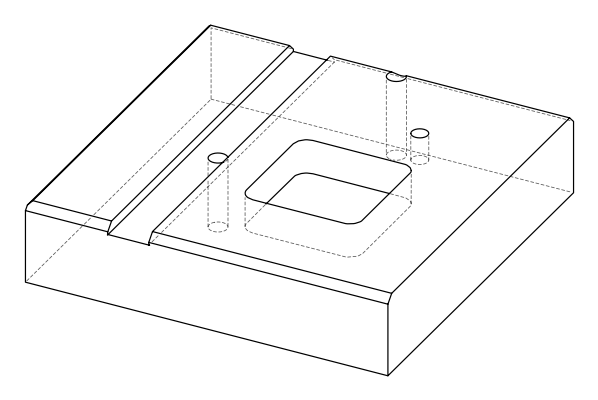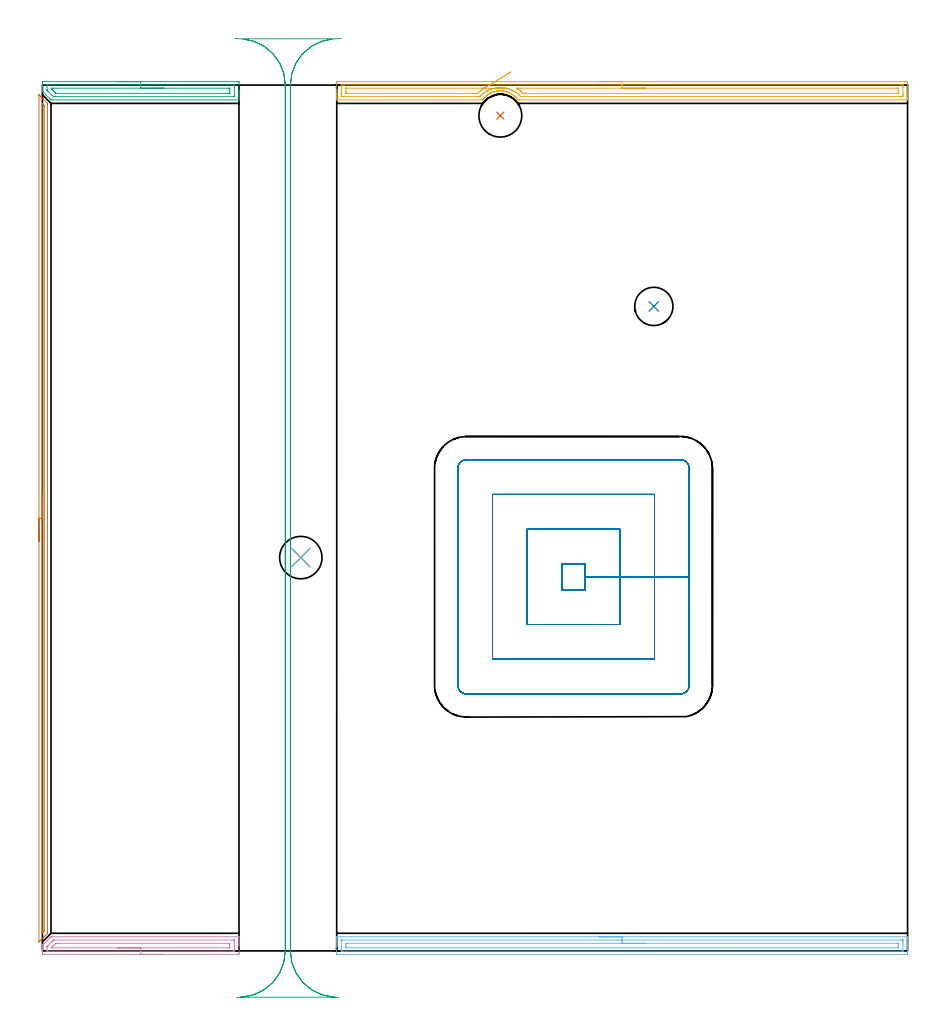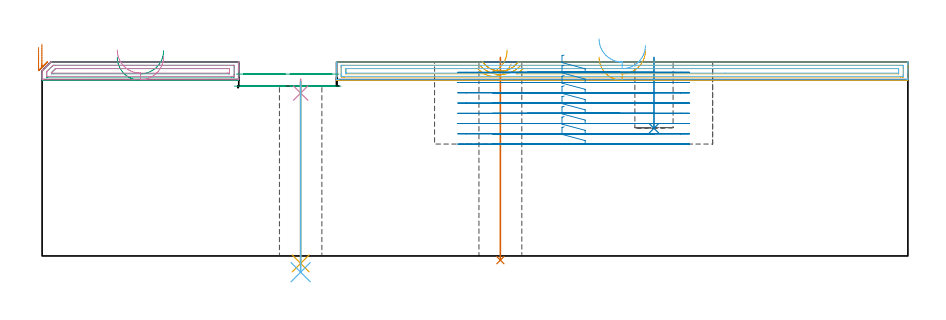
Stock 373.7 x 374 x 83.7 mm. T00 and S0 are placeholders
(PLAN: 12 operations, 7 tool changes, 43.5 min)
(1 INDEXABLE_INSERT_DRILL_THROUGH_HOLE_FROM_SOLID | STEP1HOLE_1 | NXT0302_008 | 0.35 min | 22465 mm3)
(2 INDEXABLE_INSERT_DRILL_BLIND_HOLE_FROM_SOLID | STEP1POCKET | NXT0302_004 | 0.12 min | 6064 mm3)
(3 AREA_MILL | FG_CHAMFER_SURFACE | UGT0205_001 | 2.23 min | 2802 mm3)
(4 AREA_MILL_1 | FG_CHAMFER_SURFACE_1 | UGT0205_001 | 2.22 min | 2589 mm3)
(5 AREA_MILL_2 | FG_CHAMFER_SURFACE_2 | UGT0205_001 | 6.21 min | 7781 mm3)
(6 AREA_MILL_3 | FG_CHAMFER_SURFACE_3 | UGT0205_001 | 6.13 min | 7260 mm3)
(7 AREA_MILL_4 | FG_CHAMFER_SURFACE_4 | UGT0205_001 | 5.95 min | 2470 mm3)
(8 MILL_RECTANGULAR_POCKET | POCKET_RECTANGULAR_STRAIGHT | UGT0201_094 | Follow Part, ap 5, ae 75% | 15.83 min | 509107 mm3)
(9 MILL_RECTANGULAR_SLOT | SLOT_RECTANGULAR | UGT0201_019 | Follow Part, ap 10, ae 75% | 3.73 min | 163591 mm3)
(10 SPOT_DRILL | STEP1HOLE | NXT0321_9005460120000 | 0.05 min | 205 mm3)
(11 DRILL_THROUGH_HOLE_INTO_CENTER | STEP1HOLE | NXT0301_065 | 0.32 min | 4934 mm3)
(12 DRILL_TO_ENLARGE_THROUGH_HOLE | STEP1HOLE | UGT0301_252 | 0.33 min | 14138 mm3)
(TOOL NXT0302_008 | Index. Insert Drill 18.5mm [880-D1850L25-05] | D18.5 PA176 FL93 Z2)
(TOOL NXT0302_004 | Index. Insert Drill 16.5mm [880-D1650L20-05] | D16.5 PA176 FL83 Z2)
(TOOL UGT0205_001 | Chamfer Mill 20 x 3 x 45 deg. | D20 FL50 Z2)
(TOOL UGT0201_094 | End mill 20 mm | D20 FL38 Z4)
(TOOL UGT0201_019 | End mill 40 mm | D40 FL63 Z6)
(TOOL NXT0321_9005460120000 | NC Spot Drill, 142deg, 12mm, Carbide, Uncoated | D12 PA142 FL30 Z2)
(TOOL NXT0301_065 | Carbide Drill 9.4mm [860.1-0940-075A1-MM 2214] | D9.4 PA140 FL98 Z2)
(TOOL UGT0301_252 | Twist Drill 18.3 mm | D18.3 PA118 FL135 Z2)
(OP 1 INDEXABLE_INSERT_DRILL_THROUGH_HOLE_FROM_SOLID)
G17 G21 G94 G90
T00 M6
G54
G17 G0 G90 X197.8 Y360.8 S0 M3
G43 Z93.7 H1
G94 G81 G98 Z-1.823 F250. R85.7
G80
M5
M2
(OP 2 INDEXABLE_INSERT_DRILL_BLIND_HOLE_FROM_SOLID)
G17 G21 G94 G90
T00 M6
G54
G17 G0 G90 X264.1 Y278.4 S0 M3
G43 Z93.7 H1
G94 G81 G98 Z55.1 F250. R85.7
G80
M5
M2
(OP 3 AREA_MILL)
G17 G21 G94 G90
T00 M6
G54
G17 G0 G90 X32.45 Y375.5 S1061 M3
G43 Z93.7 H0
Z85.8
G94 G1 X32.488 Z84.928 F250.
X32.602 Z84.064
X32.791 Z83.212
X33.053 Z82.38
X33.387 Z81.574
X33.79 Z80.8
X34.258 Z80.064
X34.79 Z79.372
X35.379 Z78.729
X36.022 Z78.14
X36.714 Z77.608
X37.45 Z77.14
X38.224 Z76.737
X39.03 Z76.403
X39.862 Z76.141
X40.714 Z75.952
X41.578 Z75.838
X42.45 Z75.8
X83.882
X84.318 Y375.499 Z75.801
X84.748 Y375.495 Z75.803
X84.89 Y375.491 Z75.805
X84.9 Y375.07 Z76.227
Y371.55 Z79.744
Y370.941 Z80.357
Y370.67 Z80.627
Y370.061 Z81.236
Y369.79 Z81.506
Y369.249 Z82.05
Y368.91 Z82.389
Y368.03 Z83.269
X84.899 Y367.863 Z83.435
X84.89 Y367.606 Z83.692
X84.763 Y367.6 Z83.7
X4.145
X3.705 Y367.599 Z83.684
X3.542 Y367.756 Z83.541
X3.378 Y367.921 Z83.376
X3.27 Y368.03 Z83.27
X0.285 Y371.014 Z80.284
X0.189 Y371.11 Z80.186
X0.01 Y371.293 Z80.006
X0. Y371.322 Z79.978
Y372.769 Z78.53
Y373.31 Z77.986
Y373.58 Z77.716
Y374.19 Z77.107
Y374.46 Z76.837
X0.005 Y375.07 Z76.224
X0.01 Y375.49 Z75.804
X0.153 Y375.494 Z75.802
X0.582 Y375.5 Z75.8
X42.45
Y374.086 Z77.214
X81.751
X82.536 Y374.085 Z77.215
X82.643 Y374.084 Z77.216
X82.878 Y374.079 Z77.221
X82.89 Y374.003 Z77.297
X82.897 Y373.834 Z77.466
X82.899 Y373.31 Z77.99
X82.9 Y372.95 Z78.35
X82.899 Y369.432 Z81.868
X82.892 Y369.071 Z82.229
X82.89 Y369.027 Z82.273
X82.876 Y369.021 Z82.279
X82.83 Y369.018 Z82.282
X82.732 Y369.016 Z82.284
X82.536 Y369.014 Z82.286
X82.431
X5.822
X5.036 Y369.016 Z82.284
X4.928 Y369.017 Z82.283
X4.738 Y369.023 Z82.277
X4.339 Y369.414 Z81.886
X4.146 Y369.605 Z81.695
X2.364 Y371.386 Z79.914
X2.202 Y371.55 Z79.75
X2.046 Y371.714 Z79.586
X2.01 Y371.755 Z79.545
X2.006 Y371.775 Z79.525
X2.003 Y371.82 Z79.48
X2. Y371.909 Z79.391
X2.001 Y373.668 Z77.632
X2.008 Y374.029 Z77.271
X2.01 Y374.073 Z77.227
X2.024 Y374.079 Z77.221
X2.07 Y374.082 Z77.218
X2.168 Y374.084 Z77.216
X2.364 Y374.086 Z77.214
X2.469
X42.45
Y372.672 Z78.628
X80.51 Y372.671 Z78.629
X80.754 Y372.669 Z78.631
X80.835 Y372.667 Z78.633
X80.89 Y372.663 Z78.637
X80.894 Y372.574 Z78.726
X80.898 Y372.43 Z78.87
X80.9 Y372.286 Z79.014
Y371.55 Z79.75
Y370.67 Z80.63
X80.899 Y370.527 Z80.773
X80.895 Y370.479 Z80.821
X80.89 Y370.444 Z80.856
X80.873 Y370.435 Z80.865
X80.754 Y370.433 Z80.867
X80.108 Y370.429 Z80.871
X6.171
X5.927 Y370.43 Z80.87
X5.846 Y370.432 Z80.868
X5.785 Y370.435 Z80.865
X5.735 Y370.477 Z80.823
X5.534 Y370.67 Z80.63
X5.036 Y371.163 Z80.137
X4.649 Y371.55 Z79.75
X4.146 Y372.055 Z79.245
X4.056 Y372.151 Z79.149
X4.013 Y372.198 Z79.102
X4.008 Y372.286 Z79.014
X4.002 Y372.43 Z78.87
X4.001 Y372.573 Z78.727
X4.005 Y372.621 Z78.679
X4.01 Y372.656 Z78.644
X4.027 Y372.665 Z78.635
X4.146 Y372.667 Z78.633
X4.792 Y372.671 Z78.629
X42.45 Y372.672 Z78.628
X43.322 Z78.666
X44.186 Z78.78
X45.038 Z78.969
X45.87 Z79.231
X46.676 Z79.565
X47.45 Z79.968
X48.186 Z80.437
X48.878 Z80.968
X49.521 Z81.557
X50.11 Z82.201
X50.642 Z82.893
X51.11 Z83.628
X51.513 Z84.402
X51.847 Z85.208
X52.109 Z86.04
X52.298 Z86.892
X52.412 Z87.757
X52.45 Z88.628
G0 Z93.7
M5
M2
(OP 4 AREA_MILL_1)
G17 G21 G94 G90
T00 M6
G54
G17 G0 G90 X52.45 Y-1.5 S1061 M3
G43 Z93.7 H0
Z86.1
G94 G1 X52.412 Z85.228 F250.
X52.298 Z84.364
X52.109 Z83.512
X51.847 Z82.68
X51.513 Z81.874
X51.11 Z81.1
X50.642 Z80.364
X50.11 Z79.672
X49.521 Z79.029
X48.878 Z78.44
X48.186 Z77.909
X47.45 Z77.44
X46.676 Z77.037
X45.87 Z76.703
X45.038 Z76.441
X44.186 Z76.252
X43.322 Z76.138
X42.45 Z76.1
X0.582
X0.265 Y-1.497
X0.01 Y-1.492 Z76.103
X0. Y-1.186 Z76.408
Y-0.583 Z77.014
Y-0.315 Z77.282
Y0.289 Z77.885
Y0.557 Z78.152
Y1.093 Z78.692
Y1.428 Z79.028
Y2.3 Z79.9
Y2.312 Z79.911
X0.01 Y2.407 Z80.006
X0.099 Y2.5 Z80.099
X0.189 Y2.591 Z80.187
X0.285 Y2.686 Z80.285
X0.384 Y2.784 Z80.383
X0.479 Y2.881 Z80.477
X1.293 Y3.693 Z81.293
X1.641 Y4.043 Z81.639
X2.112 Y4.512 Z82.112
X2.513 Y4.915 Z82.511
X3.255 Y5.656 Z83.253
X3.385 Y5.786 Z83.383
X3.637 Y6.037 Z83.636
X3.699 Y6.093 Z83.692
X4.146 Y6.1 Z83.7
X84.763
X84.89 Y6.097 Z83.688
X84.898 Y6.005 Z83.597
X84.9 Y5.907 Z83.506
Y5.25 Z82.85
Y4.579 Z82.178
Y4.043 Z81.639
Y3.775 Z81.372
Y3.172 Z80.768
Y2.904 Z80.501
Y2.303 Z79.897
Y-0.885 Z76.712
X84.897 Y-1.186 Z76.41
X84.89 Y-1.493 Z76.104
X84.636 Y-1.498 Z76.101
X84.318 Y-1.5 Z76.1
X42.45
Y-0.086 Z77.514
X2.364 Y-0.085 Z77.515
X2.128 Y-0.084 Z77.516
X2.034 Y-0.081 Z77.519
X2.015 Y-0.079 Z77.521
X2.01 Y-0.071 Z77.529
X2.006 Y-0.054 Z77.546
X2.001 Y0.04 Z77.64
Y1.428 Z79.028
X2.004 Y1.781 Z79.381
X2.01 Y1.912 Z79.512
X2.026 Y1.965 Z79.565
X2.068 Y2.009 Z79.609
X2.35 Y2.3 Z79.9
X4.146 Y4.096 Z81.696
X4.563 Y4.506 Z82.106
X4.724 Y4.663 Z82.263
X4.753 Y4.679 Z82.279
X4.791 Y4.681 Z82.281
X4.872 Y4.684 Z82.284
X5.036 Y4.685 Z82.285
X5.271 Y4.686 Z82.286
X82.536 Y4.685 Z82.285
X82.772 Y4.684 Z82.284
X82.866 Y4.681 Z82.281
X82.885 Y4.679 Z82.279
X82.89 Y4.671 Z82.271
X82.894 Y4.654 Z82.254
X82.899 Y4.56 Z82.16
X82.9 Y0.201 Z77.801
X82.898 Y0.082 Z77.682
X82.894 Y-0.013 Z77.587
X82.89 Y-0.071 Z77.529
X82.862 Y-0.079 Z77.521
X82.536 Y-0.083 Z77.517
X82.301 Y-0.085 Z77.515
X76.541 Y-0.086 Z77.514
X42.45
Y1.328 Z78.928
X4.247 Y1.329 Z78.929
X4.146 Y1.33 Z78.93
X4.044 Y1.333 Z78.933
X4.02 Y1.335 Z78.935
X4.01 Y1.345 Z78.945
X4.006 Y1.381 Z78.981
Y1.428 Z79.028
X4.01 Y1.497 Z79.097
X4.04 Y1.532 Z79.132
X4.146 Y1.644 Z79.244
X5.036 Y2.537 Z80.137
X5.358 Y2.857 Z80.457
X5.678 Y3.172 Z80.772
X5.762 Y3.251 Z80.851
X5.795 Y3.265 Z80.865
X5.829 Y3.268 Z80.868
X5.927 Y3.27 Z80.87
X6.716 Y3.271 Z80.871
X80.653
X80.754 Y3.27 Z80.87
X80.856 Y3.267 Z80.867
X80.88 Y3.265 Z80.865
X80.89 Y3.255 Z80.855
X80.895 Y3.219 Z80.819
X80.898 Y3.172 Z80.772
X80.9 Y3.029 Z80.629
Y2.3 Z79.9
Y2.158 Z79.758
X80.892 Y1.428 Z79.028
X80.89 Y1.358 Z78.958
X80.882 Y1.335 Z78.935
X80.852 Y1.333 Z78.933
X80.754 Y1.331 Z78.931
X79.966 Y1.329 Z78.929
X79.864 Y1.328 Z78.928
X42.45
X41.578 Z78.967
X40.714 Z79.08
X39.862 Z79.269
X39.03 Z79.532
X38.224 Z79.865
X37.45 Z80.268
X36.714 Z80.737
X36.022 Z81.268
X35.379 Z81.857
X34.79 Z82.501
X34.258 Z83.193
X33.79 Z83.928
X33.387 Z84.702
X33.053 Z85.508
X32.791 Z86.34
X32.602 Z87.192
X32.488 Z88.057
X32.45 Z88.928
G0 Z93.7
M5
M2
(OP 5 AREA_MILL_2)
G17 G21 G94 G90
T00 M6
G54
G17 G0 G90 X240.4 Y375.5 S1061 M3
G43 Z93.7 H0
Z85.8
G94 G1 X240.438 Z84.928 F250.
X240.552 Z84.064
X240.741 Z83.212
X241.003 Z82.38
X241.337 Z81.574
X241.74 Z80.8
X242.208 Z80.064
X242.74 Z79.372
X243.329 Z78.729
X243.972 Z78.14
X244.664 Z77.608
X245.4 Z77.14
X246.174 Z76.737
X246.98 Z76.403
X247.812 Z76.141
X248.664 Z75.952
X249.528 Z75.838
X250.4 Z75.8
X372.66
X373.096 Y375.499 Z75.801
X373.528 Y375.495 Z75.803
X373.69 Y375.492 Z75.806
X373.7 Y375.07 Z76.227
Y370.67 Z80.624
Y370.101 Z81.196
Y369.79 Z81.506
Y369.221 Z82.075
Y368.91 Z82.385
Y367.903 Z83.396
X373.69 Y367.606 Z83.693
X373.542 Y367.6 Z83.7
X206.229
X205.381 Y367.607 Z83.693
X205.337 Y367.66 Z83.64
X205.107 Y367.959 Z83.336
X205.049 Y368.03 Z83.264
X204.891 Y368.227 Z83.072
X204.83 Y368.301 Z82.998
X204.765 Y368.375 Z82.925
X204.479 Y368.694 Z82.606
X204.235 Y368.938 Z82.361
X203.981 Y369.176 Z82.124
X203.777 Y369.349 Z81.951
X203.587 Y369.509 Z81.79
X203.22 Y369.785 Z81.512
X202.844 Y370.049 Z81.249
X202.695 Y370.144 Z81.153
X202.253 Y370.398 Z80.9
X201.804 Y370.632 Z80.666
X201.475 Y370.783 Z80.515
X201.322 Y370.847 Z80.45
X201.142 Y370.923 Z80.374
X200.912 Y371.004 Z80.292
X200.468 Y371.146 Z80.148
X200.02 Y371.271 Z80.026
X199.983 Y371.279 Z80.018
X199.575 Y371.37 Z79.928
X199.396 Y371.401 Z79.897
X199.129 Y371.446 Z79.849
X199.091 Y371.45 Z79.844
X198.683 Y371.5 Z79.795
X198.611 Y371.505 Z79.789
X198.425 Y371.517 Z79.774
X198.315 Y371.526 Z79.767
X198.219 Y371.532 Z79.76
X197.791 Y371.549 Z79.75
X197.724 Y371.546 Z79.751
X197.442 Y371.537 Z79.763
X197.345 Y371.533 Z79.766
X197.108 Y371.512 Z79.78
X196.899 Y371.498 Z79.797
X196.852 Y371.492 Z79.803
X196.454 Y371.442 Z79.852
X196.414 Y371.435 Z79.859
X196.007 Y371.367 Z79.932
X195.614 Y371.279 Z80.02
X195.562 Y371.268 Z80.032
X195.522 Y371.257 Z80.043
X195.115 Y371.143 Z80.156
X195.075 Y371.13 Z80.168
X194.67 Y371. Z80.299
X194.46 Y370.924 Z80.375
X194.034 Y370.732 Z80.563
X193.894 Y370.67 Z80.626
X193.779 Y370.619 Z80.677
X193.737 Y370.597 Z80.699
X193.329 Y370.389 Z80.91
X192.887 Y370.134 Z81.166
X192.756 Y370.05 Z81.25
X192.371 Y369.78 Z81.52
X192.298 Y369.724 Z81.576
X191.995 Y369.495 Z81.803
X191.623 Y369.175 Z82.123
X191.104 Y368.673 Z82.626
X191.06 Y368.623 Z82.674
X190.923 Y368.47 Z82.825
X190.769 Y368.3 Z82.997
X190.486 Y367.952 Z83.347
X190.357 Y367.783 Z83.516
X190.244 Y367.632 Z83.664
X190.222 Y367.603 Z83.692
X190.216 Y367.6 Z83.695
X190.213 Y367.598 Z83.697
X190.168 Y367.6 Z83.7
X127.258
X127.11 Y367.606 Z83.693
X127.1 Y367.904 Z83.395
Y368.288 Z83.011
Y368.91 Z82.385
Y370.101 Z81.196
Y370.67 Z80.624
Y374.785 Z76.512
X127.104 Y375.07 Z76.227
X127.11 Y375.492 Z75.806
X127.272 Y375.495 Z75.803
X127.704 Y375.5 Z75.8
X250.4
Y374.086 Z77.214
X370.525
X371.311 Y374.085 Z77.215
X371.419 Y374.084 Z77.216
X371.665 Y374.079 Z77.221
X371.69 Y373.999 Z77.301
X371.696 Y373.81 Z77.49
X371.699 Y373.31 Z77.99
X371.7 Y372.927 Z78.373
Y370.287 Z81.013
X371.699 Y369.79 Z81.51
X371.697 Y369.41 Z81.89
X371.69 Y369.031 Z82.269
X371.311 Y369.018 Z82.282
X371.204 Y369.016 Z82.284
X370.419 Y369.014 Z82.286
X370.314
X207.015 Y369.015 Z82.285
X206.623 Y369.02 Z82.28
X206.579 Y369.021 Z82.279
X206.507 Y369.086 Z82.214
X206.229 Y369.376 Z81.924
X205.819 Y369.79 Z81.51
X205.337 Y370.223 Z81.077
X205.092 Y370.431 Z80.869
X204.777 Y370.67 Z80.63
X204.445 Y370.912 Z80.388
X204.242 Y371.051 Z80.249
X203.738 Y371.367 Z79.933
X203.552 Y371.472 Z79.828
X203.408 Y371.55 Z79.75
X202.914 Y371.801 Z79.499
X202.66 Y371.918 Z79.382
X202.007 Y372.194 Z79.106
X201.768 Y372.277 Z79.023
X201.304 Y372.43 Z78.87
X200.875 Y372.551 Z78.749
X200.709 Y372.594 Z78.706
X199.983 Y372.749 Z78.551
X199.59 Y372.818 Z78.482
X199.091 Y372.881 Z78.419
X198.589 Y372.924 Z78.376
X198.198 Y372.945 Z78.355
X197.667 Y372.954 Z78.346
X197.306 Y372.941 Z78.359
X196.82 Y372.91 Z78.39
X196.414 Y372.869 Z78.431
X196.02 Y372.819 Z78.481
X195.521 Y372.732 Z78.568
X195.269 Y372.678 Z78.622
X194.629 Y372.524 Z78.776
X194.553 Y372.505 Z78.795
X194.291 Y372.43 Z78.87
X193.872 Y372.297 Z79.003
X193.835 Y372.284 Z79.016
X193.791 Y372.269 Z79.031
X193.737 Y372.249 Z79.051
X193.443 Y372.134 Z79.166
X193.235 Y372.044 Z79.256
X192.844 Y371.87 Z79.43
X192.624 Y371.767 Z79.533
X192.192 Y371.55 Z79.75
X192.036 Y371.467 Z79.833
X192.003 Y371.449 Z79.851
X191.952 Y371.42 Z79.88
X191.628 Y371.231 Z80.069
X191.06 Y370.848 Z80.452
X190.955 Y370.773 Z80.527
X190.817 Y370.67 Z80.63
X190.456 Y370.388 Z80.912
X190.167 Y370.143 Z81.157
X189.981 Y369.974 Z81.326
X189.787 Y369.79 Z81.51
X189.532 Y369.537 Z81.763
X189.275 Y369.272 Z82.028
X189.097 Y369.085 Z82.215
X189.049 Y369.036 Z82.264
X189.018 Y369.021 Z82.279
X188.972 Y369.019 Z82.281
X188.776 Y369.016 Z82.284
X188.383 Y369.014 Z82.286
X188.277
X130.275
X129.489 Y369.015 Z82.285
X129.381 Y369.016 Z82.284
X129.135 Y369.021 Z82.279
X129.11 Y369.101 Z82.199
X129.104 Y369.29 Z82.01
X129.101 Y369.79 Z81.51
X129.1 Y370.173 Z81.127
Y372.813 Z78.487
X129.101 Y373.31 Z77.99
X129.103 Y373.69 Z77.61
X129.11 Y374.069 Z77.231
X129.489 Y374.079 Z77.221
X130.275 Y374.085 Z77.215
X130.381 Y374.086 Z77.214
X250.4
Y372.672 Z78.628
X369.527 Y372.671 Z78.629
X369.608 Y372.67 Z78.63
X369.673 Y372.667 Z78.633
X369.686 Y372.665 Z78.635
X369.69 Y372.648 Z78.652
X369.695 Y372.601 Z78.699
X369.699 Y372.43 Z78.87
Y370.67 Z80.63
X369.698 Y370.502 Z80.798
X369.691 Y370.444 Z80.856
X369.687 Y370.435 Z80.865
X369.679 Y370.432 Z80.868
X369.649 Y370.43 Z80.87
X369.527 Y370.429 Z80.871
X208.906
X208.258 Y370.43 Z80.87
X208.014 Y370.432 Z80.868
X207.77 Y370.436 Z80.864
X207.632 Y370.447 Z80.853
X207.389 Y370.67 Z80.63
X207.122 Y370.911 Z80.389
X206.775 Y371.211 Z80.089
X206.356 Y371.55 Z79.75
X206.229 Y371.648 Z79.652
X205.849 Y371.925 Z79.375
X205.337 Y372.257 Z79.043
X205.23 Y372.324 Z78.976
X205.055 Y372.43 Z78.87
X204.668 Y372.661 Z78.639
X204.686 Y372.665 Z78.635
X204.847 Y372.668 Z78.632
X205.093 Y372.671 Z78.629
X250.4 Y372.672 Z78.628
X251.272 Z78.666
X252.136 Z78.78
X252.988 Z78.969
X253.82 Z79.231
X254.626 Z79.565
X255.4 Z79.968
X256.136 Z80.437
X256.828 Z80.968
X257.471 Z81.557
X258.06 Z82.201
X258.592 Z82.893
X259.06 Z83.628
X259.463 Z84.402
X259.797 Z85.208
X260.059 Z86.04
X260.248 Z86.892
X260.362 Z87.757
X260.4 Z88.628
G0 Z93.7
X202.421 Y379.744
Z82.847
G1 X202.048 Y379.514 Z82.093
X201.62 Y379.251 Z81.38
X201.14 Y378.956 Z80.713
X200.614 Y378.631 Z80.098
X200.043 Y378.28 Z79.539
X199.433 Y377.905 Z79.041
X198.789 Y377.508 Z78.607
X198.115 Y377.092 Z78.241
X197.416 Y376.662 Z77.945
X196.698 Y376.22 Z77.722
X195.966 Y375.769 Z77.573
X195.226 Y375.313 Z77.499
X194.483 Y374.856 Z77.502
X193.743 Y374.4 Z77.581
X193.012 Y373.95 Z77.735
X192.295 Y373.509 Z77.963
X191.598 Y373.079 Z78.264
X190.926 Y372.665 Z78.635
X190.311 Y372.288 Z79.012
X190.167 Y372.197 Z79.103
X189.779 Y371.933 Z79.367
X189.275 Y371.578 Z79.722
X189.259 Y371.566 Z79.734
X189.239 Y371.55 Z79.75
X188.772 Y371.166 Z80.134
X188.383 Y370.829 Z80.471
X187.964 Y370.441 Z80.859
X187.73 Y370.434 Z80.866
X187.49 Y370.431 Z80.869
X186.843 Y370.429 Z80.871
X186.598
X131.273
X131.192 Y370.43 Z80.87
X131.127 Y370.433 Z80.867
X131.114 Y370.435 Z80.865
X131.11 Y370.452 Z80.848
X131.105 Y370.5 Z80.801
X131.102 Y370.67 Z80.63
X131.1 Y371.379 Z79.921
Y371.721 Z79.579
X131.101 Y372.43 Z78.87
X131.102 Y372.599 Z78.701
X131.109 Y372.656 Z78.644
X131.113 Y372.665 Z78.635
X131.121 Y372.668 Z78.632
X131.151 Y372.67 Z78.63
X131.273 Y372.671 Z78.629
X190.412
X190.657 Y372.67 Z78.63
X190.821 Y372.668 Z78.632
X190.926 Y372.665 Z78.635
X191.796 Y372.644 Z78.694
X192.657 Y372.624 Z78.828
X193.504 Y372.604 Z79.037
X194.329 Y372.584 Z79.319
X195.127 Y372.565 Z79.672
X195.891 Y372.547 Z80.093
X196.615 Y372.53 Z80.579
X197.294 Y372.513 Z81.127
X197.923 Y372.498 Z81.731
X198.497 Y372.485 Z82.388
X199.011 Y372.472 Z83.093
X199.462 Y372.462 Z83.84
X199.846 Y372.453 Z84.623
X200.161 Y372.445 Z85.437
X200.403 Y372.439 Z86.275
X200.571 Y372.435 Z87.131
X200.665 Y372.433 Z87.998
X200.682 Z88.87
G0 Z93.7
M5
M2
(OP 6 AREA_MILL_3)
G17 G21 G94 G90
T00 M6
G54
G17 G0 G90 X240.4 Y6.1 S1061 M3
G43 Z93.7 H0
G94 G1 X240.438 Z92.828 F250.
X240.552 Z91.963
X240.741 Z91.112
X241.003 Z90.28
X241.337 Z89.474
X241.74 Z88.7
X242.208 Z87.964
X242.74 Z87.272
X243.329 Z86.629
X243.972 Z86.039
X244.664 Z85.508
X245.4 Z85.04
X246.174 Z84.637
X246.98 Z84.303
X247.812 Z84.041
X248.663 Z83.852
X249.528 Z83.738
X250.4 Z83.7
X373.542
X373.69 Y6.097 Z83.688
X373.698 Y5.991 Z83.583
X373.7 Y5.878 Z83.478
Y5.531 Z83.13
Y4.915 Z82.509
Y2.864 Z80.461
Y2.303 Z79.897
Y1.71 Z79.306
Y-0.905 Z76.692
X373.697 Y-1.186 Z76.41
X373.69 Y-1.493 Z76.104
X373.415 Y-1.498 Z76.101
X373.096 Y-1.5 Z76.1
X127.704
X127.385 Y-1.498 Z76.101
X127.11 Y-1.493 Z76.104
X127.1 Y-1.186 Z76.41
Y2.3 Z79.895
Y3.735 Z81.332
Y4.915 Z82.509
Y5.531 Z83.13
Y5.878 Z83.478
X127.102 Y5.991 Z83.583
X127.11 Y6.097 Z83.688
X127.258 Y6.1 Z83.7
X250.4
Y4.686 Z82.286
X370.654
X371.311 Y4.684 Z82.284
X371.55 Y4.682 Z82.282
X371.654 Y4.679 Z82.279
X371.691 Y4.671 Z82.271
X371.693 Y4.65 Z82.25
X371.698 Y4.537 Z82.137
X371.7 Y4.043 Z81.643
Y3.664 Z81.264
Y0.557 Z78.157
Y0.178 Z77.778
X371.697 Y0.051 Z77.651
X371.693 Y-0.05 Z77.55
X371.69 Y-0.077 Z77.523
X371.679 Y-0.079 Z77.521
X371.64 Y-0.082 Z77.518
X371.311 Y-0.085 Z77.515
X130.146 Y-0.086 Z77.514
X129.489 Y-0.084 Z77.516
X129.25 Y-0.082 Z77.518
X129.146 Y-0.079 Z77.521
X129.109 Y-0.071 Z77.529
X129.107 Y-0.05 Z77.55
X129.102 Y0.063 Z77.663
X129.1 Y0.557 Z78.157
Y0.936 Z78.536
Y4.043 Z81.643
Y4.422 Z82.022
X129.103 Y4.549 Z82.149
X129.107 Y4.65 Z82.25
X129.11 Y4.677 Z82.277
X129.121 Y4.679 Z82.279
X129.16 Y4.682 Z82.282
X129.489 Y4.685 Z82.285
X250.4 Y4.686 Z82.286
Y3.272 Z80.872
X369.425 Y3.271 Z80.871
X369.527 Y3.27 Z80.87
X369.629 Y3.267 Z80.867
X369.688 Y3.264 Z80.864
X369.693 Y3.228 Z80.828
X369.697 Y3.172 Z80.772
X369.7 Y3.003 Z80.603
Y2.3 Z79.9
Y2.131 Z79.731
X369.693 Y1.428 Z79.028
X369.69 Y1.346 Z78.946
X369.684 Y1.335 Z78.935
X369.662 Y1.332 Z78.932
X369.628 Y1.329 Z78.929
X294.84 Y1.328 Z78.928
X131.375 Y1.329 Z78.929
X131.273 Y1.33 Z78.93
X131.171 Y1.332 Z78.932
X131.112 Y1.335 Z78.935
X131.107 Y1.373 Z78.973
X131.103 Y1.428 Z79.028
X131.1 Y1.597 Z79.197
Y2.3 Z79.9
Y2.469 Z80.069
X131.108 Y3.172 Z80.772
X131.11 Y3.251 Z80.851
X131.177 Y3.265 Z80.865
X131.273 Y3.267 Z80.867
X132.063 Y3.271 Z80.871
X132.166
X250.4 Y3.272 Z80.872
X251.272 Z80.91
X252.136 Z81.023
X252.988 Z81.212
X253.82 Z81.475
X254.626 Z81.808
X255.4 Z82.211
X256.136 Z82.68
X256.828 Z83.211
X257.471 Z83.8
X258.06 Z84.444
X258.591 Z85.136
X259.06 Z85.872
X259.463 Z86.645
X259.797 Z87.451
X260.059 Z88.283
X260.248 Z89.135
X260.362 Z90.
X260.4 Z90.872
G0 Z93.7
M5
M2
(OP 7 AREA_MILL_4)
G17 G21 G94 G90
T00 M6
G54
G17 G0 G90 X-1.5 Y176.85 S1061 M3
G43 Z93.7 H0
Z90.
G94 G1 Y176.888 Z89.128 F250.
Y177.002 Z88.263
Y177.191 Z87.412
Y177.453 Z86.58
Y177.787 Z85.774
Y178.19 Z85.
Y178.659 Z84.264
Y179.19 Z83.572
Y179.779 Z82.929
Y180.422 Z82.34
Y181.114 Z81.808
Y181.85 Z81.34
Y182.624 Z80.937
Y183.43 Z80.603
Y184.262 Z80.341
Y185.114 Z80.152
Y185.979 Z80.038
Y186.85 Z80.
Y369.526
X-1.496 Y369.772 Z80.004
X-1.493 Y369.782 Z80.005
X-1.472 Y369.772 Z80.028
X-0.98 Y369.282 Z80.516
X-0.876 Y369.176 Z80.623
X-0.788 Y369.089 Z80.711
X-0.684 Y368.986 Z80.812
X-0.578 Y368.878 Z80.921
X-0.495 Y368.796 Z81.004
X-0.389 Y368.691 Z81.107
X1.68 Y366.622 Z83.176
X1.806 Y366.495 Z83.304
X2.123 Y366.178 Z83.621
X2.135 Y366.165 Z83.633
X2.209 Y366.087 Z83.687
X2.2 Y365.605 Z83.7
Y8.099
X2.201 Y7.605 Z83.681
X2.135 Y7.534 Z83.632
X1.278 Y6.678 Z82.778
X0.913 Y6.311 Z82.409
X0.362 Y5.762 Z81.862
X0.019 Y5.418 Z81.516
X-0.555 Y4.845 Z80.945
X-1.322 Y4.077 Z80.176
X-1.423 Y3.98 Z80.075
X-1.492 Y3.916 Z80.006
X-1.499 Y4.039 Z80.001
X-1.5 Y4.077 Z80.
Y186.85
X-0.086 Z81.414
Y365.594
X-0.081 Y365.815 Z81.419
X-0.079 Y365.906 Z81.421
X-0.03 Y365.868 Z81.47
X0.038 Y365.804 Z81.538
X0.247 Y365.601 Z81.747
X0.52 Y365.324 Z82.02
X0.692 Y365.147 Z82.192
X0.779 Y365.04 Z82.279
X0.786 Y364.708 Z82.286
Y8.993
X0.781 Y8.768 Z82.281
X0.779 Y8.662 Z82.279
X0.71 Y8.572 Z82.21
X0.519 Y8.375 Z82.019
X0.249 Y8.099 Z81.749
X-0.025 Y7.825 Z81.475
X-0.059 Y7.793 Z81.441
X-0.074 Y7.782 Z81.426
X-0.078 Z81.422
X-0.08 Y7.786 Z81.42
X-0.083 Y7.887 Z81.417
X-0.086 Y8.091 Z81.414
Y186.85
Y187.722 Z81.452
Y188.587 Z81.566
Y189.438 Z81.755
Y190.27 Z82.017
Y191.076 Z82.351
Y191.85 Z82.754
Y192.586 Z83.223
Y193.278 Z83.754
Y193.921 Z84.343
Y194.511 Z84.986
Y195.042 Z85.678
Y195.51 Z86.414
Y195.913 Z87.188
Y196.247 Z87.994
Y196.509 Z88.826
Y196.698 Z89.678
Y196.812 Z90.543
Y196.85 Z91.414
G0 Z93.7
M5
M2
(OP 8 MILL_RECTANGULAR_POCKET)
G17 G21 G94 G90
T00 M6
G54
G17 G0 G90 X225.31 Y167.2 S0 M3
G43 Z93.7 H0
Z86.7
G94 G1 X224.4 Z86.456 F250.
Y156. Z83.455
X234.4 Z80.775
Y161.6 Z79.275
Y167.2 F500.
X224.4
Y156.
X234.4
Y161.6
X249.4
Y182.2
X209.4
Y141.
X249.4
Y161.6
X264.4
Y197.2
X194.4
Y126.
X264.4
Y161.6
X279.4
Y208.4
G3 X275.6 Y212.2 R3.8
G1 X183.2
G3 X179.4 Y208.4 R3.8
G1 Y114.8
G3 X183.2 Y111. R3.8
G1 X275.6
G3 X279.4 Y114.8 R3.8
G1 Y161.6
Y162.6
G0 X225.31 Y167.2 Z82.275
G1 X224.4 Z82.031 F250.
Y156. Z79.03
X234.4 Z76.35
Y161.6 Z74.85
Y167.2 F500.
X224.4
Y156.
X234.4
Y161.6
X249.4
Y182.2
X209.4
Y141.
X249.4
Y161.6
X264.4
Y197.2
X194.4
Y126.
X264.4
Y161.6
X279.4
Y208.4
G3 X275.6 Y212.2 R3.8
G1 X183.2
G3 X179.4 Y208.4 R3.8
G1 Y114.8
G3 X183.2 Y111. R3.8
G1 X275.6
G3 X279.4 Y114.8 R3.8
G1 Y161.6
Y162.6
G0 X225.31 Y167.2 Z77.85
G1 X224.4 Z77.606 F250.
Y156. Z74.605
X234.4 Z71.925
Y161.6 Z70.425
Y167.2 F500.
X224.4
Y156.
X234.4
Y161.6
X249.4
Y182.2
X209.4
Y141.
X249.4
Y161.6
X264.4
Y197.2
X194.4
Y126.
X264.4
Y161.6
X279.4
Y208.4
G3 X275.6 Y212.2 R3.8
G1 X183.2
G3 X179.4 Y208.4 R3.8
G1 Y114.8
G3 X183.2 Y111. R3.8
G1 X275.6
G3 X279.4 Y114.8 R3.8
G1 Y161.6
Y162.6
G0 X225.31 Y167.2 Z73.425
G1 X224.4 Z73.181 F250.
Y156. Z70.18
X234.4 Z67.501
Y161.6 Z66.
Y167.2 F500.
X224.4
Y156.
X234.4
Y161.6
X249.4
Y182.2
X209.4
Y141.
X249.4
Y161.6
X264.4
Y197.2
X194.4
Y126.
X264.4
Y161.6
X279.4
Y208.4
G3 X275.6 Y212.2 R3.8
G1 X183.2
G3 X179.4 Y208.4 R3.8
G1 Y114.8
G3 X183.2 Y111. R3.8
G1 X275.6
G3 X279.4 Y114.8 R3.8
G1 Y161.6
Y162.6
G0 X225.31 Y167.2 Z69.
G1 X224.4 Z68.756 F250.
Y156. Z65.755
X234.4 Z63.076
Y161.6 Z61.575
Y167.2 F500.
X224.4
Y156.
X234.4
Y161.6
X249.4
Y182.2
X209.4
Y141.
X249.4
Y161.6
X264.4
Y197.2
X194.4
Y126.
X264.4
Y161.6
X279.4
Y208.4
G3 X275.6 Y212.2 R3.8
G1 X183.2
G3 X179.4 Y208.4 R3.8
G1 Y114.8
G3 X183.2 Y111. R3.8
G1 X275.6
G3 X279.4 Y114.8 R3.8
G1 Y161.6
Y162.6
G0 X225.31 Y167.2 Z64.575
G1 X224.4 Z64.331 F250.
Y156. Z61.33
X234.4 Z58.651
Y161.6 Z57.15
Y167.2 F500.
X224.4
Y156.
X234.4
Y161.6
X249.4
Y182.2
X209.4
Y141.
X249.4
Y161.6
X264.4
Y197.2
X194.4
Y126.
X264.4
Y161.6
X279.4
Y208.4
G3 X275.6 Y212.2 R3.8
G1 X183.2
G3 X179.4 Y208.4 R3.8
G1 Y114.8
G3 X183.2 Y111. R3.8
G1 X275.6
G3 X279.4 Y114.8 R3.8
G1 Y161.6
Y162.6
G0 X225.31 Y167.2 Z60.15
G1 X224.4 Z59.906 F250.
Y156. Z56.905
X234.4 Z54.226
Y161.6 Z52.725
Y167.2 F500.
X224.4
Y156.
X234.4
Y161.6
X249.4
Y182.2
X209.4
Y141.
X249.4
Y161.6
X264.4
Y197.2
X194.4
Y126.
X264.4
Y161.6
X279.4
Y208.4
G3 X275.6 Y212.2 R3.8
G1 X183.2
G3 X179.4 Y208.4 R3.8
G1 Y114.8
G3 X183.2 Y111. R3.8
G1 X275.6
G3 X279.4 Y114.8 R3.8
G1 Y161.6
Y162.6
G0 X225.31 Y167.2 Z55.725
G1 X224.4 Z55.481 F250.
Y156. Z52.48
X234.4 Z49.801
Y161.6 Z48.3
Y167.2 F500.
X224.4
Y156.
X234.4
Y161.6
X249.4
Y182.2
X209.4
Y141.
X249.4
Y161.6
X264.4
Y197.2
X194.4
Y126.
X264.4
Y161.6
X279.4
Y208.4
G3 X275.6 Y212.2 R3.8
G1 X183.2
G3 X179.4 Y208.4 R3.8
G1 Y114.8
G3 X183.2 Y111. R3.8
G1 X275.6
G3 X279.4 Y114.8 R3.8
G1 Y161.6
Y162.6
G0 Z93.7
M5
M2
(OP 9 MILL_RECTANGULAR_SLOT)
G17 G21 G94 G90
T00 M6
G54
G17 G0 G90 X128.122 Y-20.198 S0 M3
G43 Z93.7 H0
Z78.5
G94 G1 X125.136 Y-19.903 F250.
G2 X107.1 Y0. R20. F500.
G1 Y374.
G2 X124.962 Y393.885 R20.
G1 X124.965 Y393.915
G3 X123.126 Y394. R20.
G1 X88.876
G3 X87.036 Y393.915 R20.
G1 X87.039 Y393.885
G2 X104.9 Y374. R20.
G1 Y0.
G2 X86.879 Y-19.902 R20.
G1 X83.894 Y-20.199 F250.
G0 Z93.7
X83. Y394.134
Z73.3
G1 X85.995 Y393.97
G2 X104.9 Y374. R20. F500.
G1 Y0.
G2 X85.532 Y-19.99 R20.
G1 X126.468
G2 X107.1 Y0. R20.
G1 Y374.
G2 X126.005 Y393.97 R20.
G1 X129. Y394.134 F250.
G0 Z93.7
M5
M2
(OP 10 SPOT_DRILL)
G17 G21 G94 G90
T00 M6
G54
G17 G0 G90 X111.6 Y169.9 S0 M3
G43 Z93.7 H0
G94 G81 G98 Z70.3 F250. R76.3
G80
M5
M2
(OP 11 DRILL_THROUGH_HOLE_INTO_CENTER)
G17 G21 G94 G90
T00 M6
G54
G17 G0 G90 X111.6 Y169.9 S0 M3
G43 Z93.7 H1
G94 G73 G98 Z-3.211 F250. Q8.501 R75.3
G80
M5
M2
(OP 12 DRILL_TO_ENLARGE_THROUGH_HOLE)
G17 G21 G94 G90
T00 M6
G54
G17 G0 G90 X111.6 Y169.9 S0 M3
G43 Z93.7 H0
G94 G73 G98 Z-6.998 F250. Q16.06 R75.3
G80
M5
M2
